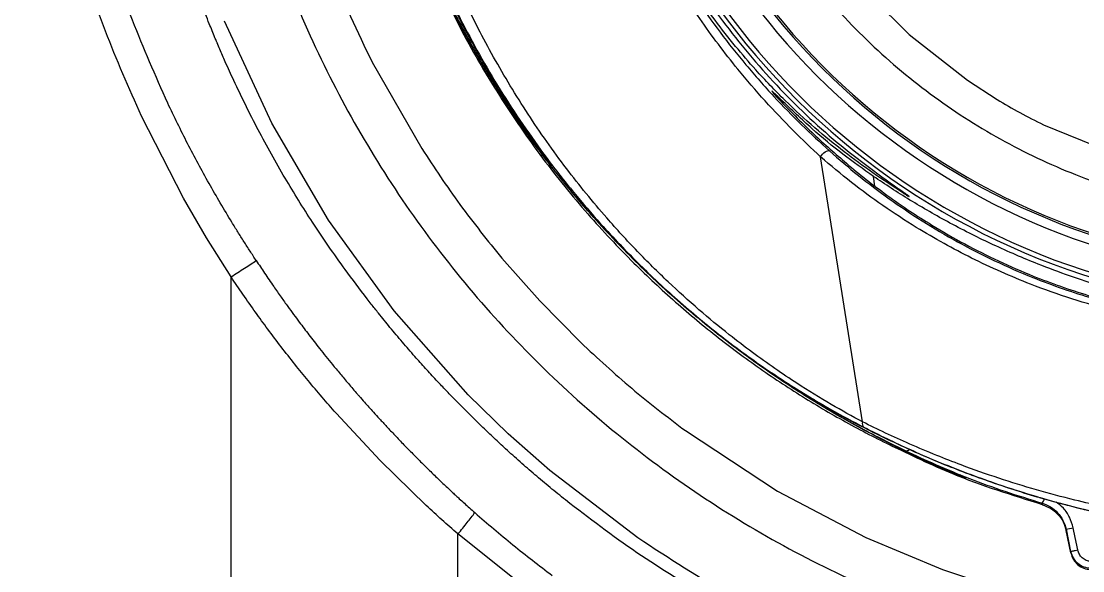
# Model space of a CAD drawing. Extents: x -51 to 27, y -13 to 136.
# Drawn here: x -44.098 to -39.435, y 41.471 to 43.884 of the extents above; entities that cross this region are included whole.
import ezdxf

# ---------------------------------------------------------------- set-up
doc = ezdxf.new("R2010")
doc.units = 0
doc.header["$MEASUREMENT"] = 0
doc.layers.add('GEOMETRY', color=2, linetype='Continuous', lineweight=25)

# ---------------------------------------------------------------- blocks, each defined once
blk = doc.blocks.new('2026 MONTERREY-BLOOM')
at = {"layer": 'GEOMETRY'}
for p, q in [((-28.7412, -39.6645), (-28.5159, -39.8892)), ((-31.3156, -40.2789), (-31.5225, -39.8308)), ((-28.5159, -39.8892), (-28.2596, -40.0898)), ((-30.8746, -40.0101), (-30.6569, -40.39)), ((-28.2596, -40.0898), (-28.129, -40.1742)), ((-29.0757, -40.186), (-29.0769, -40.1767)), ((-31.7034, -40.6076), (-31.8878, -40.2472)), ((-31.0666, -40.7045), (-31.3156, -40.2789)), ((-27.9257, -40.2855), (-27.5795, -40.426)), ((-28.7199, -41.5904), (-28.9041, -40.4265)), ((-28.6657, -40.5543), (-28.6719, -40.5122)), ((-31.602, -40.7819), (-31.7034, -40.6076)), ((-30.7779, -41.1032), (-31.0666, -40.7045)), ((-31.4946, -40.9534), (-31.602, -40.7819)), ((-30.3041, -40.8716), (-30.1383, -41.0591)), ((-31.4946, -48.1822), (-31.4946, -40.9534)), ((-30.1383, -41.0591), (-29.9576, -41.2422)), ((-30.4526, -41.4707), (-30.7779, -41.1032)), ((-30.2771, -41.642), (-30.4526, -41.4707)), ((-28.9335, -41.491), (-28.9341, -41.4913)), ((-30.8396, -41.76), (-31.0329, -41.5524)), ((-30.0943, -41.8039), (-30.2771, -41.642)), ((-29.4985, -41.6284), (-29.0937, -41.8948)), ((-30.6371, -41.9573), (-30.8396, -41.76)), ((-29.7072, -42.0997), (-30.0943, -41.8039)), ((-29.0937, -41.8948), (-28.7059, -42.098)), ((-27.826, -42.061), (-27.8058, -42.1587)), ((-27.8249, -42.0678), (-27.826, -42.061)), ((-30.4976, -47.6821), (-30.4976, -42.0821)), ((-30.0915, -42.4059), (-30.4976, -42.0821)), ((-28.7059, -42.098), (-28.3688, -42.2387)), ((-27.8048, -42.1653), (-27.8249, -42.0678)), ((-27.8058, -42.1587), (-27.8048, -42.1653)), ((-28.3688, -42.2387), (-28.052, -42.3437))]:
    blk.add_line(p, q, dxfattribs=at)
at = {"layer": 'GEOMETRY', "flags": 128}
for points in [[(-28.9041, -40.4265), (-28.9005, -40.4203), (-28.8959, -40.4142), (-28.8905, -40.4088), (-28.8847, -40.4043), (-28.879, -40.401), (-28.8735, -40.3992), (-28.8689, -40.399), (-28.8652, -40.4004)], [(-27.9311, -41.947), (-27.9305, -41.951), (-27.9301, -41.954)], [(-27.7748, -42.1526), (-27.786, -42.0979), (-27.7948, -42.055)]]:
    blk.add_lwpolyline(points, dxfattribs=at)
at = {"layer": 'GEOMETRY'}
for centre, radius, start, end in [((-26.7555, -37.9016), 3.201, 110.5678, 266.753), ((-26.7555, -37.9016), 3.181, 110.6619, 266.6589), ((-26.7555, -37.9016), 3.064, 111.1274, 266.1934), ((-26.7555, -37.9016), 3.024, 111.335, 265.9858), ((-26.7555, -37.9016), 3.016, 111.84, 265.4808), ((-28.7008, -41.5981), 0.0206, 157.968, 228.8891), ((-28.5275, -41.6991), 0.0178, 254.2725, 317.453), ((-27.9576, -41.9212), 0.0371, 315.828, 350.112), ((-27.9414, -41.3852), 0.6856, 279.6936, 282.3483)]:
    blk.add_arc(centre, radius, start, end, dxfattribs=at)
for points in [[(-31.5776, -37.9016), (-31.5735, -38.0538), (-31.5652, -38.3581), (-31.498, -38.8105), (-31.3916, -39.2547), (-31.2427, -39.6868), (-31.054, -40.103), (-30.8266, -40.4994), (-30.5629, -40.8726), (-30.265, -41.2192), (-29.9357, -41.536), (-29.578, -41.8203), (-29.195, -42.0696), (-28.7901, -42.2815), (-28.367, -42.4544), (-27.9295, -42.5856), (-27.4816, -42.6781), (-27.1782, -42.7035), (-27.0265, -42.7162)], [(-28.539, -40.5869), (-28.5849, -40.5569), (-28.6768, -40.4971), (-28.7593, -40.4351), (-28.8006, -40.4042)], [(-28.9333, -41.4977), (-28.8639, -41.5389), (-28.725, -41.6212), (-28.5965, -41.6846), (-28.5323, -41.7163)]]:
    blk.add_open_spline(points, degree=3, dxfattribs=at)
for points, knots in [([(-29.5539, -37.9016), (-29.5493, -38.0237), (-29.54, -38.2679), (-29.4657, -38.628), (-29.3484, -38.9756), (-29.1858, -39.3048), (-28.982, -39.6101), (-28.7399, -39.8861), (-28.4639, -40.1281), (-28.1587, -40.332), (-27.8294, -40.4946), (-27.4818, -40.6119), (-27.1218, -40.6862), (-26.8776, -40.6954), (-26.7555, -40.7001)], [0, 0, 0, 0, 0.083333, 0.166667, 0.25, 0.333333, 0.416667, 0.5, 0.583333, 0.666667, 0.75, 0.833333, 0.916667, 1, 1, 1, 1]), ([(-28.9041, -40.4265), (-28.9445, -40.3884), (-29.0258, -40.3118), (-29.149, -40.1817), (-29.2885, -40.0198), (-29.4378, -39.8213), (-29.6045, -39.5588), (-29.7596, -39.2526), (-29.8937, -38.9032), (-29.9497, -38.6604), (-29.9776, -38.5395)], [0, 0, 0, 0, 0.082647, 0.166375, 0.250822, 0.375825, 0.500816, 0.66697, 0.834064, 1, 1, 1, 1]), ([(-29.9513, -38.5338), (-29.939, -38.5907), (-29.913, -38.712), (-29.861, -38.8905), (-29.7979, -39.0699), (-29.7255, -39.2431), (-29.644, -39.4105), (-29.5527, -39.5741), (-29.454, -39.7301), (-29.3465, -39.8811), (-29.232, -40.0251), (-29.1116, -40.161), (-28.9873, -40.2884), (-28.906, -40.3629), (-28.8652, -40.4004)], [0, 0, 0, 0, 0.078023, 0.166547, 0.249395, 0.33317, 0.418347, 0.499217, 0.584566, 0.666278, 0.749215, 0.834359, 0.916728, 1, 1, 1, 1]), ([(-28.8006, -40.4042), (-28.8436, -40.37), (-28.9301, -40.3014), (-29.0619, -40.1795), (-29.1783, -40.0583), (-29.2806, -39.9395), (-29.3666, -39.8299), (-29.4495, -39.7136), (-29.5282, -39.5919), (-29.6053, -39.4592), (-29.6772, -39.3203), (-29.7422, -39.1776), (-29.7922, -39.0524), (-29.8327, -38.9382), (-29.8678, -38.828), (-29.8993, -38.714), (-29.9229, -38.6152), (-29.9342, -38.5602), (-29.9386, -38.5389)], [0, 0, 0, 0, 0.082431, 0.165721, 0.250372, 0.311122, 0.3758, 0.435732, 0.500201, 0.567116, 0.638002, 0.706284, 0.773676, 0.815576, 0.866048, 0.926009, 0.97139, 1, 1, 1, 1]), ([(-29.9117, -38.5424), (-29.8854, -38.654), (-29.8324, -38.8789), (-29.7068, -39.2049), (-29.5476, -39.519), (-29.3507, -39.8193), (-29.1183, -40.0987), (-28.8554, -40.3538), (-28.6593, -40.4961), (-28.562, -40.5667)], [0, 0, 0, 0, 0.137831, 0.277768, 0.419024, 0.560764, 0.708841, 0.855556, 1, 1, 1, 1]), ([(-30.8912, -38.6874), (-30.8752, -38.7646), (-30.8432, -38.9188), (-30.7788, -39.145), (-30.7034, -39.3656), (-30.6354, -39.5327), (-30.5813, -39.6527), (-30.5454, -39.7286), (-30.5093, -39.8008), (-30.4716, -39.8728), (-30.4387, -39.933), (-30.4037, -39.9945), (-30.3715, -40.0494), (-30.3364, -40.1068), (-30.3025, -40.1605), (-30.2676, -40.214), (-30.2309, -40.2684), (-30.1935, -40.322), (-30.1686, -40.3564), (-30.1564, -40.3732)], [0, 0, 0, 0, 0.12548, 0.250939, 0.376538, 0.501325, 0.543464, 0.590724, 0.638076, 0.675089, 0.723255, 0.750056, 0.790443, 0.827009, 0.859756, 0.893912, 0.931026, 0.966388, 1, 1, 1, 1]), ([(-30.1511, -40.3756), (-30.1804, -40.3341), (-30.239, -40.2513), (-30.3224, -40.1209), (-30.4056, -39.9801), (-30.4809, -39.84), (-30.5483, -39.7024), (-30.6125, -39.5593), (-30.6771, -39.399), (-30.7396, -39.2216), (-30.794, -39.0415), (-30.8416, -38.8577), (-30.8664, -38.7327), (-30.8789, -38.6702)], [0, 0, 0, 0, 0.0815832, 0.1631484, 0.2500038, 0.3463929, 0.4211625, 0.4984791, 0.600402, 0.7001308, 0.8001246, 0.8998726, 1, 1, 1, 1]), ([(-19.8033, -75.3764), (-20.5726, -75.3487), (-22.1071, -75.2936), (-24.4102, -75.1858), (-26.4521, -75.0692), (-28.236, -74.9394), (-29.4096, -74.8337), (-30.2308, -74.7488), (-30.6969, -74.6957), (-31.1616, -74.645), (-31.6218, -74.5543), (-32.0883, -74.4187), (-32.5518, -74.2366), (-33.0066, -74.006), (-33.4377, -73.7331), (-33.8408, -73.4206), (-34.2125, -73.0713), (-34.5493, -72.6882), (-34.8482, -72.2749), (-35.1066, -71.8351), (-35.3065, -71.4059), (-35.4568, -70.9961), (-35.566, -70.6114), (-35.6464, -70.2238), (-35.6951, -69.8245), (-35.7408, -69.4226), (-35.8384, -68.5165), (-35.959, -67.1829), (-36.0842, -65.4161), (-36.1971, -63.4626), (-36.3013, -61.258), (-36.3943, -58.796), (-36.4684, -56.328), (-36.5267, -53.8502), (-36.5772, -51.0384), (-36.6156, -47.8954), (-36.6375, -44.5611), (-36.6425, -42.225), (-36.643, -40.8865), (-36.6431, -40.4064), (-36.643, -39.9263), (-36.6428, -39.4525), (-36.6428, -39.1387), (-36.6427, -38.9849)], [0, 0, 0, 0, 0.0467709, 0.0932958, 0.1400933, 0.1710351, 0.2019709, 0.2116866, 0.2211975, 0.2304811, 0.2400742, 0.2496538, 0.2599664, 0.2702825, 0.2805986, 0.2909143, 0.3012298, 0.311545, 0.3218607, 0.3321766, 0.3424925, 0.3505825, 0.3586781, 0.3667695, 0.3746051, 0.3831066, 0.3913525, 0.429977, 0.4644608, 0.4989699, 0.5488683, 0.598565, 0.6486664, 0.6988989, 0.7491594, 0.8195402, 0.8898842, 0.9517621, 0.9614858, 0.9712096, 0.9809334, 0.9906576, 1, 1, 1, 1]), ([(-31.2006, -39.1876), (-31.1561, -39.3286), (-31.0672, -39.6106), (-30.9388, -39.877), (-30.8746, -40.0101)], [0, 0, 0, 0, 0.5, 1, 1, 1, 1]), ([(-28.5948, -41.6878), (-28.6484, -41.6602), (-28.7555, -41.6051), (-28.9266, -41.5055), (-29.1005, -41.394), (-29.2909, -41.2584), (-29.4963, -41.0935), (-29.7066, -40.9006), (-29.8869, -40.7114), (-30.0385, -40.5327), (-30.1657, -40.3671), (-30.2833, -40.1972), (-30.3916, -40.0233), (-30.491, -39.8453), (-30.5815, -39.6625), (-30.6641, -39.4749), (-30.7117, -39.3454), (-30.7355, -39.2806)], [0, 0, 0, 0, 0.062787, 0.125368, 0.186482, 0.250773, 0.332825, 0.417537, 0.501222, 0.563972, 0.626656, 0.688935, 0.751003, 0.813012, 0.875092, 0.937371, 1, 1, 1, 1]), ([(-31.7725, -40.1905), (-31.8262, -40.07), (-31.9335, -39.8293), (-32.0137, -39.5782), (-32.0537, -39.4528)], [0, 0, 0, 0, 0.5005169, 1, 1, 1, 1]), ([(-31.8878, -40.2472), (-31.9428, -40.1239), (-32.0527, -39.8776), (-32.1352, -39.6209), (-32.1765, -39.4927)], [0, 0, 0, 0, 0.500677, 1, 1, 1, 1]), ([(-30.6348, -39.4938), (-30.6118, -39.5488), (-30.5659, -39.6587), (-30.4883, -39.8196), (-30.4043, -39.9775), (-30.3128, -40.1324), (-30.2139, -40.2846), (-30.1064, -40.4352), (-29.9922, -40.5808), (-29.857, -40.7379), (-29.6983, -40.904), (-29.5123, -41.0759), (-29.3472, -41.2106), (-29.2123, -41.3104), (-29.1099, -41.3813), (-28.9918, -41.4578), (-28.857, -41.5385), (-28.762, -41.5886), (-28.7144, -41.6137)], [0, 0, 0, 0, 0.0625784, 0.1249397, 0.1871784, 0.2494027, 0.3117424, 0.3743597, 0.4386689, 0.499337, 0.5826546, 0.6672312, 0.7492884, 0.7925711, 0.8343042, 0.8747076, 0.9372373, 1, 1, 1, 1]), ([(-28.7199, -41.5904), (-28.7654, -41.5656), (-28.8582, -41.5151), (-28.9897, -41.4339), (-29.1059, -41.3561), (-29.2055, -41.2848), (-29.3176, -41.1991), (-29.4419, -41.0964), (-29.577, -40.9743), (-29.7126, -40.8399), (-29.8639, -40.6748), (-30.027, -40.4746), (-30.1933, -40.2386), (-30.3429, -39.9906), (-30.4743, -39.7377), (-30.5465, -39.5647), (-30.5823, -39.4789)], [0, 0, 0, 0, 0.061365, 0.125284, 0.165685, 0.207459, 0.250685, 0.308517, 0.369388, 0.433413, 0.500691, 0.596474, 0.697802, 0.800344, 0.900918, 1, 1, 1, 1]), ([(-30.6488, -39.5146), (-30.5985, -39.6278), (-30.5004, -39.8487), (-30.3224, -40.1541), (-30.1328, -40.4295), (-29.934, -40.6745), (-29.7373, -40.8841), (-29.5443, -41.0647), (-29.3549, -41.222), (-29.1601, -41.3656), (-28.9608, -41.4958), (-28.758, -41.6123), (-28.553, -41.7165), (-28.4133, -41.7759), (-28.344, -41.8054)], [0, 0, 0, 0, 0.1114325, 0.2172248, 0.3173762, 0.4118858, 0.500753, 0.5757258, 0.6494814, 0.7220198, 0.7933409, 0.8634447, 0.9323311, 1, 1, 1, 1]), ([(-31.4825, -40.0909), (-31.495, -40.0635), (-31.5157, -40.018), (-31.5399, -39.9628), (-31.5518, -39.9348), (-31.5567, -39.9231), (-31.5599, -39.9157), (-31.5714, -39.888), (-31.5932, -39.8343), (-31.6121, -39.7856), (-31.623, -39.7575)], [0, 0, 0, 0, 0.249999, 0.414103, 0.5, 0.502051, 0.519064, 0.567089, 0.750001, 1, 1, 1, 1]), ([(-31.2572, -40.5193), (-31.2974, -40.4494), (-31.3779, -40.3094), (-31.4476, -40.1637), (-31.4825, -40.0909)], [0, 0, 0, 0, 0.500002, 1, 1, 1, 1]), ([(-29.0769, -40.1767), (-29.0817, -40.172), (-29.0912, -40.1625), (-29.1043, -40.1498), (-29.1133, -40.1413), (-29.1175, -40.1378), (-29.1187, -40.1374), (-29.1176, -40.1394), (-29.1136, -40.1445), (-29.1021, -40.158), (-29.0885, -40.1726), (-29.0794, -40.1823)], [0, 0, 0, 0, 0.124462, 0.249259, 0.374192, 0.43667, 0.49962, 0.560529, 0.625398, 0.750512, 1, 1, 1, 1]), ([(-31.5912, -40.5427), (-31.6231, -40.4848), (-31.6868, -40.3691), (-31.744, -40.25), (-31.7725, -40.1905)], [0, 0, 0, 0, 0.50021, 1, 1, 1, 1]), ([(-29.0794, -40.1823), (-29.031, -40.2315), (-28.9347, -40.3297), (-28.8385, -40.4131), (-28.7905, -40.4547)], [0, 0, 0, 0, 0.5017693, 1, 1, 1, 1]), ([(-28.6719, -40.5122), (-28.7164, -40.4806), (-28.8058, -40.4173), (-28.9433, -40.3045), (-29.0322, -40.2194), (-29.0769, -40.1767)], [0, 0, 0, 0, 0.331283, 0.6643741, 1, 1, 1, 1]), ([(-28.129, -40.1742), (-28.0957, -40.1939), (-28.0292, -40.2332), (-27.9602, -40.2681), (-27.9257, -40.2855)], [0, 0, 0, 0, 0.500049, 1, 1, 1, 1]), ([(-30.1564, -40.3732), (-30.1419, -40.3927), (-30.1202, -40.4221), (-30.0974, -40.4513), (-30.0878, -40.4632), (-30.085, -40.4664), (-30.0851, -40.4658), (-30.0869, -40.4632), (-30.094, -40.4534), (-30.1154, -40.4245), (-30.1368, -40.3952), (-30.1511, -40.3756)], [0, 0, 0, 0, 0.248704, 0.373823, 0.44047, 0.499476, 0.529118, 0.559206, 0.625207, 0.750412, 1, 1, 1, 1]), ([(-30.6569, -40.39), (-30.6021, -40.4729), (-30.4923, -40.6391), (-30.3669, -40.794), (-30.3041, -40.8716)], [0, 0, 0, 0, 0.498948, 1, 1, 1, 1]), ([(-26.9426, -41.1923), (-26.9803, -41.1913), (-27.0546, -41.1894), (-27.1772, -41.1799), (-27.3047, -41.1646), (-27.4522, -41.1402), (-27.6183, -41.1036), (-27.8015, -41.0513), (-27.9664, -40.9929), (-28.1133, -40.9319), (-28.2402, -40.8723), (-28.3647, -40.8068), (-28.4956, -40.7304), (-28.632, -40.6409), (-28.7731, -40.5375), (-28.8596, -40.4642), (-28.9041, -40.4265)], [0, 0, 0, 0, 0.0636861, 0.1255188, 0.1882386, 0.2503999, 0.3334402, 0.4164764, 0.5007029, 0.5618895, 0.6253001, 0.6864622, 0.7506228, 0.8317691, 0.9134218, 1, 1, 1, 1]), ([(-28.8652, -40.4004), (-28.8237, -40.4364), (-28.7407, -40.5084), (-28.6044, -40.611), (-28.4591, -40.7089), (-28.3045, -40.8002), (-28.1415, -40.8836), (-27.9857, -40.9518), (-27.8406, -41.0062), (-27.707, -41.0491), (-27.574, -41.0851), (-27.4415, -41.1143), (-27.3124, -41.1366), (-27.1879, -41.1522), (-27.0689, -41.162), (-26.9967, -41.1641), (-26.9604, -41.1651)], [0, 0, 0, 0, 0.083609, 0.167016, 0.249377, 0.333662, 0.416986, 0.499237, 0.562712, 0.624621, 0.687682, 0.749602, 0.812348, 0.874485, 0.93689, 1, 1, 1, 1]), ([(-28.7905, -40.4547), (-28.762, -40.4784), (-28.7051, -40.5257), (-28.612, -40.5958), (-28.5158, -40.6627), (-28.4026, -40.735), (-28.2734, -40.8092), (-28.1241, -40.8843), (-27.9438, -40.9628), (-27.7295, -41.0383), (-27.526, -41.0905), (-27.3686, -41.1203), (-27.255, -41.1369), (-27.1458, -41.1484), (-27.0796, -41.1521), (-27.046, -41.1539)], [0, 0, 0, 0, 0.062662, 0.124976, 0.190098, 0.249531, 0.334712, 0.417565, 0.499497, 0.624823, 0.749641, 0.812015, 0.874684, 0.936589, 1, 1, 1, 1]), ([(-31.1366, -40.7132), (-31.1573, -40.6813), (-31.1985, -40.6173), (-31.2376, -40.552), (-31.2572, -40.5193)], [0, 0, 0, 0, 0.499998, 1, 1, 1, 1]), ([(-27.1627, -41.1141), (-27.1912, -41.1091), (-27.2478, -41.0991), (-27.371, -41.0743), (-27.5136, -41.0405), (-27.6729, -40.9949), (-27.8112, -40.9496), (-27.9361, -40.903), (-28.0484, -40.8566), (-28.1451, -40.8133), (-28.2419, -40.7665), (-28.3352, -40.718), (-28.4264, -40.6671), (-28.5124, -40.616), (-28.5948, -40.5641), (-28.6462, -40.5295), (-28.6719, -40.5122)], [0, 0, 0, 0, 0.062956, 0.124897, 0.250264, 0.333335, 0.416486, 0.50109, 0.561415, 0.625024, 0.684497, 0.750001, 0.812588, 0.874919, 0.937289, 1, 1, 1, 1]), ([(-31.4907, -40.7138), (-31.5079, -40.6855), (-31.5422, -40.6289), (-31.5749, -40.5715), (-31.5912, -40.5427)], [0, 0, 0, 0, 0.5003455, 1, 1, 1, 1]), ([(-28.539, -40.5869), (-28.5351, -40.5894), (-28.5271, -40.5943), (-28.5194, -40.5988), (-28.5158, -40.6005), (-28.5147, -40.6007), (-28.5155, -40.5997), (-28.5186, -40.5971), (-28.5258, -40.5918), (-28.5369, -40.5839), (-28.5492, -40.5754), (-28.5578, -40.5696), (-28.562, -40.5667)], [0, 0, 0, 0, 0.1241784, 0.24912, 0.3120027, 0.3746104, 0.4373115, 0.500287, 0.6254459, 0.750415, 0.8753946, 1, 1, 1, 1]), ([(-31.4379, -40.7982), (-31.4468, -40.7842), (-31.4645, -40.7562), (-31.482, -40.7279), (-31.4907, -40.7138)], [0, 0, 0, 0, 0.499957, 1, 1, 1, 1]), ([(-30.9928, -40.9215), (-31.0174, -40.8872), (-31.0666, -40.8187), (-31.1133, -40.7484), (-31.1366, -40.7132)], [0, 0, 0, 0, 0.5000725, 1, 1, 1, 1]), ([(-31.3839, -40.8819), (-31.3929, -40.868), (-31.4111, -40.8402), (-31.429, -40.8122), (-31.4379, -40.7982)], [0, 0, 0, 0, 0.500346, 1, 1, 1, 1]), ([(-31.4946, -40.9534), (-31.4844, -40.9468), (-31.4642, -40.9338), (-31.4349, -40.9149), (-31.4074, -40.8971), (-31.3917, -40.887), (-31.3839, -40.8819)], [0, 0, 0, 0, 0.25, 0.5, 0.75, 1, 1, 1, 1]), ([(-31.3839, -40.8819), (-31.3716, -40.9002), (-31.3462, -40.9383), (-31.3099, -40.9917), (-31.2757, -41.0408), (-31.2383, -41.093), (-31.1976, -41.1483), (-31.1512, -41.2094), (-31.1029, -41.2714), (-31.0628, -41.3212), (-31.0326, -41.358), (-31.0154, -41.3787), (-30.9974, -41.4001), (-30.9788, -41.4221), (-30.9594, -41.4448), (-30.9436, -41.463), (-30.9263, -41.4828), (-30.903, -41.5093), (-30.8733, -41.5425), (-30.841, -41.578), (-30.8097, -41.6118), (-30.7739, -41.6499), (-30.7334, -41.6921), (-30.6898, -41.7366), (-30.6451, -41.7812), (-30.6015, -41.824), (-30.5663, -41.8578), (-30.5398, -41.8828), (-30.5222, -41.8993), (-30.5063, -41.914), (-30.4816, -41.9367), (-30.4542, -41.9614), (-30.4315, -41.9817), (-30.4236, -41.9887)], [0, 0, 0, 0, 0.044843, 0.093322, 0.131563, 0.1667, 0.224089, 0.271566, 0.323072, 0.384263, 0.401892, 0.420186, 0.439145, 0.458769, 0.479058, 0.500012, 0.508055, 0.532559, 0.571987, 0.599113, 0.630474, 0.666061, 0.705898, 0.750017, 0.793301, 0.834983, 0.875012, 0.893172, 0.909634, 0.924409, 0.937506, 0.978502, 1, 1, 1, 1]), ([(-30.7961, -41.175), (-30.813, -41.1543), (-30.8406, -41.1205), (-30.8739, -41.0787), (-30.9233, -41.0155), (-30.961, -40.9645), (-30.9928, -40.9215)], [0, 0, 0, 0, 0.250002, 0.408283, 0.500006, 1, 1, 1, 1]), ([(-31.0329, -41.5524), (-31.0535, -41.5286), (-31.0949, -41.4811), (-31.1556, -41.4096), (-31.2153, -41.3362), (-31.2743, -41.2608), (-31.332, -41.1848), (-31.3882, -41.1077), (-31.4417, -41.031), (-31.4772, -40.9789), (-31.4946, -40.9534)], [0, 0, 0, 0, 0.1250003, 0.2500002, 0.3718236, 0.500002, 0.6294178, 0.7500151, 0.8777676, 1, 1, 1, 1]), ([(-30.6867, -41.3032), (-30.7052, -41.282), (-30.7421, -41.2398), (-30.7781, -41.1966), (-30.7961, -41.175)], [0, 0, 0, 0, 0.500001, 1, 1, 1, 1]), ([(-29.9576, -41.2422), (-29.8842, -41.3103), (-29.7374, -41.4465), (-29.5781, -41.5678), (-29.4985, -41.6284)], [0, 0, 0, 0, 0.5, 1, 1, 1, 1]), ([(-30.593, -41.4065), (-30.6088, -41.3895), (-30.6404, -41.3554), (-30.6713, -41.3206), (-30.6867, -41.3032)], [0, 0, 0, 0, 0.499937, 1, 1, 1, 1]), ([(-30.5166, -41.4866), (-30.5294, -41.4733), (-30.555, -41.4466), (-30.5804, -41.4199), (-30.593, -41.4065)], [0, 0, 0, 0, 0.501509, 1, 1, 1, 1]), ([(-28.9389, -41.491), (-28.9537, -41.4821), (-28.9759, -41.4688), (-28.9927, -41.4589), (-28.9964, -41.4571), (-28.9897, -41.4619), (-28.9706, -41.4745), (-28.9482, -41.4885), (-28.9333, -41.4977)], [0, 0, 0, 0, 0.249655, 0.37534, 0.500544, 0.625817, 0.751339, 1, 1, 1, 1]), ([(-30.4589, -41.5449), (-30.4686, -41.5352), (-30.4879, -41.5159), (-30.5071, -41.4964), (-30.5166, -41.4866)], [0, 0, 0, 0, 0.500164, 1, 1, 1, 1]), ([(-28.6536, -41.6463), (-28.705, -41.6204), (-28.7969, -41.5741), (-28.8955, -41.5164), (-28.9389, -41.491)], [0, 0, 0, 0, 0.559719, 1, 1, 1, 1]), ([(-30.4589, -41.5449), (-30.4471, -41.5565), (-30.4234, -41.58), (-30.3996, -41.6033), (-30.3876, -41.615)], [0, 0, 0, 0, 0.498644, 1, 1, 1, 1]), ([(-26.8148, -42.0655), (-26.8614, -42.0637), (-26.9538, -42.0602), (-27.1089, -42.0485), (-27.2986, -42.0279), (-27.5273, -41.9925), (-27.7584, -41.9426), (-27.9568, -41.8895), (-28.124, -41.8377), (-28.2697, -41.7863), (-28.4, -41.7356), (-28.5113, -41.6886), (-28.6205, -41.6392), (-28.6868, -41.6067), (-28.7199, -41.5904)], [0, 0, 0, 0, 0.084016, 0.166849, 0.249964, 0.374459, 0.499657, 0.581567, 0.663828, 0.74956, 0.807504, 0.874292, 0.937145, 1, 1, 1, 1]), ([(-30.2885, -41.7081), (-30.3052, -41.6928), (-30.3385, -41.6621), (-30.3712, -41.6307), (-30.3876, -41.615)], [0, 0, 0, 0, 0.499578, 1, 1, 1, 1]), ([(-28.7144, -41.6137), (-28.6478, -41.6467), (-28.5151, -41.7124), (-28.2891, -41.8066), (-28.049, -41.8917), (-27.7964, -41.9645), (-27.5392, -42.0221), (-27.2858, -42.0631), (-27.0439, -42.0887), (-26.9046, -42.095), (-26.835, -42.0982)], [0, 0, 0, 0, 0.125679, 0.250401, 0.375573, 0.500293, 0.625558, 0.750126, 0.875243, 1, 1, 1, 1]), ([(-26.8822, -42.0979), (-26.9482, -42.0942), (-27.0803, -42.0868), (-27.3088, -42.061), (-27.5477, -42.0214), (-27.7897, -41.9672), (-28.0276, -41.8996), (-28.2539, -41.8213), (-28.4667, -41.7353), (-28.5912, -41.676), (-28.6536, -41.6463)], [0, 0, 0, 0, 0.125312, 0.250889, 0.375194, 0.500597, 0.62496, 0.750182, 0.874953, 1, 1, 1, 1]), ([(-27.9301, -41.954), (-28.0628, -41.9126), (-28.2927, -41.8408), (-28.5092, -41.7356), (-28.6007, -41.6911)], [0, 0, 0, 0, 0.577472, 1, 1, 1, 1]), ([(-28.3103, -41.8165), (-28.3664, -41.7929), (-28.4667, -41.7508), (-28.5556, -41.707), (-28.5948, -41.6878)], [0, 0, 0, 0, 0.559801, 1, 1, 1, 1]), ([(-30.1596, -41.8221), (-30.1813, -41.8034), (-30.2247, -41.7659), (-30.2673, -41.7274), (-30.2885, -41.7081)], [0, 0, 0, 0, 0.499686, 1, 1, 1, 1]), ([(-28.5323, -41.7163), (-28.4881, -41.737), (-28.3998, -41.7784), (-28.252, -41.8389), (-28.0961, -41.8963), (-27.9862, -41.9301), (-27.9311, -41.947)], [0, 0, 0, 0, 0.251043, 0.501732, 0.750216, 1, 1, 1, 1]), ([(-30.0251, -41.9332), (-30.0477, -41.915), (-30.093, -41.8785), (-30.1374, -41.8409), (-30.1596, -41.8221)], [0, 0, 0, 0, 0.500382, 1, 1, 1, 1]), ([(-28.344, -41.8054), (-28.3362, -41.8086), (-28.3204, -41.8149), (-28.2982, -41.8235), (-28.2796, -41.8305), (-28.2696, -41.834), (-28.2665, -41.8349), (-28.2667, -41.8345), (-28.2695, -41.8332), (-28.2762, -41.8304), (-28.2893, -41.825), (-28.3033, -41.8193), (-28.3103, -41.8165)], [0, 0, 0, 0, 0.125385, 0.25058, 0.375683, 0.50068, 0.563503, 0.626124, 0.68799, 0.751091, 0.875341, 1, 1, 1, 1]), ([(-30.4976, -42.0821), (-30.5211, -42.0616), (-30.5681, -42.0207), (-30.6141, -41.9785), (-30.6371, -41.9573)], [0, 0, 0, 0, 0.5, 1, 1, 1, 1]), ([(-29.3821, -42.3713), (-29.4932, -42.3046), (-29.7152, -42.1712), (-29.9218, -42.0126), (-30.0251, -41.9332)], [0, 0, 0, 0, 0.499999, 1, 1, 1, 1]), ([(-27.9311, -41.947), (-27.9184, -41.9518), (-27.8931, -41.9614), (-27.8617, -41.9882), (-27.8374, -42.0216), (-27.8298, -42.0479), (-27.826, -42.061)], [0, 0, 0, 0, 0.250075, 0.50007, 0.749973, 1, 1, 1, 1]), ([(-27.9301, -41.954), (-27.9174, -41.9588), (-27.8919, -41.9684), (-27.8605, -41.9952), (-27.8363, -42.0285), (-27.8287, -42.0547), (-27.8249, -42.0678)], [0, 0, 0, 0, 0.249566, 0.499546, 0.749671, 1, 1, 1, 1]), ([(-27.7948, -42.055), (-27.7993, -42.0394), (-27.8083, -42.0083), (-27.8347, -41.969), (-27.8586, -41.9506), (-27.8696, -41.9421)], [0, 0, 0, 0, 0.349233, 0.698117, 1, 1, 1, 1]), ([(-30.4976, -42.0821), (-30.4832, -42.0651), (-30.4544, -42.031), (-30.4339, -42.0028), (-30.4236, -41.9887)], [0, 0, 0, 0, 0.5, 1, 1, 1, 1]), ([(-30.4236, -41.9887), (-30.3682, -42.0364), (-30.2574, -42.132), (-30.1413, -42.2204), (-30.0833, -42.2647)], [0, 0, 0, 0, 0.499996, 1, 1, 1, 1]), ([(-28.8647, -42.5691), (-29.009, -42.5019), (-29.2997, -42.3664), (-29.5707, -42.1891), (-29.7072, -42.0997)], [0, 0, 0, 0, 0.495969, 1, 1, 1, 1]), ([(-27.8058, -42.1587), (-27.8054, -42.1586), (-27.8047, -42.1586), (-27.8008, -42.1579), (-27.7967, -42.1571), (-27.7917, -42.1561), (-27.7845, -42.1546), (-27.7786, -42.1534), (-27.7748, -42.1526)], [0, 0, 0, 0, 0.238711, 0.367881, 0.5, 0.632119, 0.761289, 1, 1, 1, 1]), ([(-27.8058, -42.1587), (-27.8027, -42.1686), (-27.7966, -42.1883), (-27.7758, -42.212), (-27.749, -42.2279), (-27.7184, -42.234), (-27.6874, -42.2298), (-27.6597, -42.2156), (-27.6374, -42.1932), (-27.6301, -42.174), (-27.6264, -42.1643)], [0, 0, 0, 0, 0.125204, 0.250151, 0.375117, 0.500122, 0.625139, 0.750124, 0.875068, 1, 1, 1, 1]), ([(-27.6569, -42.1569), (-27.6593, -42.1634), (-27.664, -42.1762), (-27.6785, -42.1913), (-27.6968, -42.201), (-27.7174, -42.2037), (-27.7377, -42.1993), (-27.7553, -42.1883), (-27.7688, -42.1723), (-27.7728, -42.1592), (-27.7748, -42.1526)], [0, 0, 0, 0, 0.124996, 0.249957, 0.374884, 0.499807, 0.624756, 0.749737, 0.874786, 1, 1, 1, 1]), ([(-27.8048, -42.1653), (-27.8018, -42.1751), (-27.7956, -42.1948), (-27.7748, -42.2185), (-27.7481, -42.2344), (-27.7174, -42.2406), (-27.6864, -42.2364), (-27.6587, -42.2222), (-27.6364, -42.1998), (-27.6291, -42.1805), (-27.6254, -42.1708)], [0, 0, 0, 0, 0.124967, 0.249935, 0.374904, 0.499873, 0.624844, 0.749815, 0.874787, 1, 1, 1, 1])]:
    blk.add_open_spline(points, degree=3, knots=knots, dxfattribs=at)

msp = doc.modelspace()

# ---------------------------------------------------------------- block references
msp.add_blockref('2026 MONTERREY-BLOOM', (-11.682, 83.7145))

doc.saveas('drawing.dxf')
